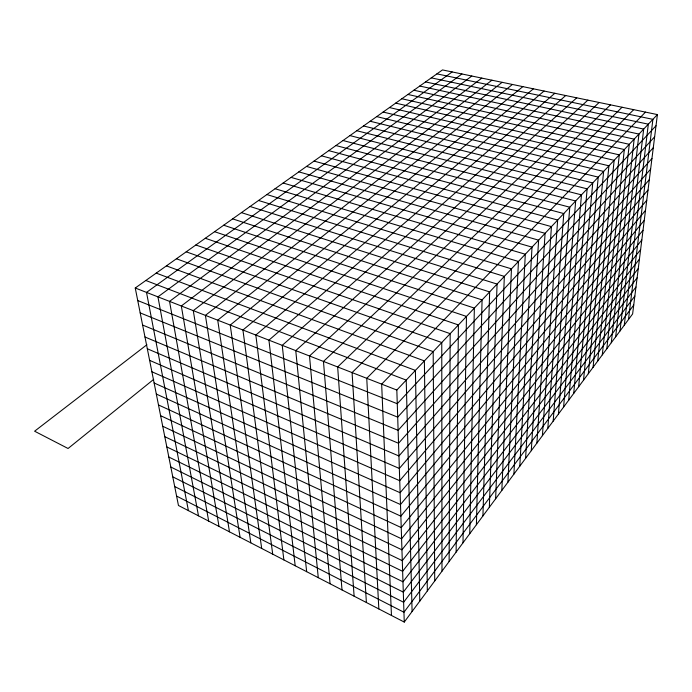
<?xml version="1.0" encoding="UTF-8"?>
<svg xmlns="http://www.w3.org/2000/svg" width="692" height="692" viewBox="0 0 692 692"><rect width="100%" height="100%" fill="white"/><g stroke="black" fill="none" stroke-linecap="round" stroke-linejoin="round"><path stroke-width="1.04" d="M449.125 561.541L450.172 333.648L195.845 244.985M456.132 552.086L458.407 324.946L205.299 238.273M463.009 542.805L466.46 316.426L214.572 231.69M469.764 533.688L474.357 308.087L223.689 225.22M476.407 524.726L482.082 299.913L232.642 218.871M482.929 515.929L489.651 291.912L241.43 212.626M489.339 507.279L497.072 284.075L250.063 206.501M495.636 498.776L504.338 276.385L258.548 200.472M501.83 490.42L511.466 268.851L266.896 194.556M507.919 482.203L518.455 261.472L275.087 188.734M513.905 474.124L525.306 254.223L283.149 183.017M519.796 466.183L532.018 247.122L291.072 177.394M525.591 458.363L538.61 240.159L298.858 171.867M531.283 450.674L545.08 233.316L306.521 166.426M536.888 443.114L551.429 226.613L314.056 161.08M542.407 435.675L557.657 220.021L321.469 155.812M547.83 428.348L563.772 213.56L328.761 150.64M553.176 421.134L569.776 207.211L335.94 145.545M558.435 414.041L575.675 200.983L343.007 140.528M563.608 407.06L581.462 194.859L349.953 135.597M568.712 400.184L587.153 188.847L356.795 130.736M573.729 393.411L592.741 182.939L363.534 125.961M578.668 386.733L598.234 177.126L370.168 121.247M583.538 380.168L603.632 171.426L376.699 116.611M588.338 373.697L608.934 165.812L383.134 112.052M593.061 367.322L614.15 160.302L389.466 107.554M597.715 361.042L619.279 154.878L395.712 103.117M602.299 354.849L624.322 149.55L401.862 98.757M606.823 348.751L629.279 144.308L407.917 94.458M611.278 342.739L634.157 139.153L413.885 90.219M615.672 336.814L638.958 134.075L419.767 86.042M619.997 330.975L643.681 129.084L425.571 81.924M624.271 325.214L648.326 124.179L431.28 77.867M628.474 319.531L652.902 119.344L436.92 73.871M657.4 114.587L632.626 313.934L404.258 622.073L178.458 505.489L135.243 288.002L442.473 69.927L657.4 114.587L396.827 390.046L404.258 622.073M633.725 305.068L403.946 612.247L176.59 496.077M634.841 296.098L403.626 602.274L174.687 486.528M635.974 287.024L403.306 592.127L172.766 476.84M637.116 277.838L402.969 581.816L170.812 467.013M638.266 268.548L402.632 571.324L168.831 457.049M639.434 259.145L402.294 560.667L166.824 446.937M640.619 249.63L401.948 549.82L164.782 436.669M641.813 239.994L401.594 538.8L162.715 426.255M643.024 230.246L401.23 527.581L160.613 415.684M644.252 220.376L400.867 516.163L158.477 404.95M645.498 210.385L400.495 504.546L156.314 394.059M646.752 200.273L400.114 492.73L154.117 382.996M648.023 190.032L399.734 480.698L151.885 371.76M649.312 179.66L399.336 468.449L149.619 360.359M650.618 169.159L398.938 455.976L147.318 348.768M651.942 158.52L398.531 443.269L144.974 337.004M653.283 147.751L398.116 430.337L142.604 325.041M654.632 136.834L397.692 417.155L140.182 312.896M656.007 125.78L397.26 403.73L137.734 300.553M645.48 112.104L381.664 384.129L391.456 615.465M633.69 109.656L366.751 378.308L378.835 608.943M622.039 107.234L352.081 372.59L366.388 602.516M610.517 104.847L337.661 366.968L354.114 596.175M599.125 102.477L323.467 361.432L342.004 589.93M587.863 100.132L309.506 355.982L330.058 583.763M576.73 97.823L295.761 350.619L318.277 577.682M565.71 95.531L282.241 345.351L306.66 571.678M554.82 93.273L268.937 340.153L295.19 565.753M544.05 91.033L255.832 335.04L283.876 559.914M533.394 88.818L242.935 330.015L272.709 554.145M522.849 86.63L230.228 325.058L261.688 548.462M153.71 379.354L68.067 448.494L34.6 431.211L146.894 344.737M512.426 84.459L217.72 320.18L250.807 542.839M502.107 82.322L205.403 315.37L240.072 537.303M491.908 80.203L193.276 310.639L229.476 531.828M481.805 78.101L181.321 305.976L219.009 526.422M471.823 76.025L169.54 301.383L208.681 521.093M461.936 73.975L157.94 296.859L198.483 515.825M452.153 71.942L146.505 292.396L188.406 510.627M186.217 251.819L441.764 342.531L441.989 571.159M176.408 258.782L433.175 351.623L434.723 580.969M166.409 265.875L424.386 360.904L427.327 590.951M156.219 273.115L415.408 370.402L419.784 601.132M145.83 280.485L406.221 380.107L412.095 611.503M135.243 288.002L396.827 390.046"/></g></svg>
